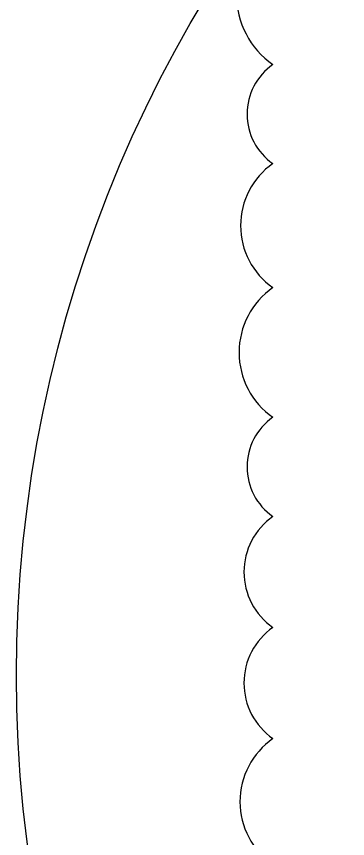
# Model space of a CAD drawing. Extents: x -160 to 364724, y -100 to 7353297.
# Drawn here: x 361012.8 to 361129.9, y 7349176.6 to 7349467.7 of the extents above; entities that cross this region are included whole.
import ezdxf

# ---------------------------------------------------------------- set-up
doc = ezdxf.new("R2010")
doc.units = 0
doc.header["$LTSCALE"] = 5
doc.layers.add('Q-PLATO', color=5, linetype='Continuous')

msp = doc.modelspace()

# ---------------------------------------------------------------- linework, layer by layer
for centre, radius in [((361120.838, 7349475.467), 30.289), ((361115.743, 7349433.12), 21.407), ((361118.843, 7349393.622), 26.812), ((361119.542, 7349348.698), 28.03), ((361115.765, 7349308.171), 21.446), ((361117.215, 7349270.965), 23.974), ((361117.244, 7349231.648), 24.023), ((361119.117, 7349189.615), 27.289)]:
    msp.add_arc(centre, radius, 125, 235)
at = {"layer": 'Q-PLATO'}
msp.add_circle((361476.319, 7349234.441), 463.496, dxfattribs=at)

doc.saveas('drawing.dxf')
